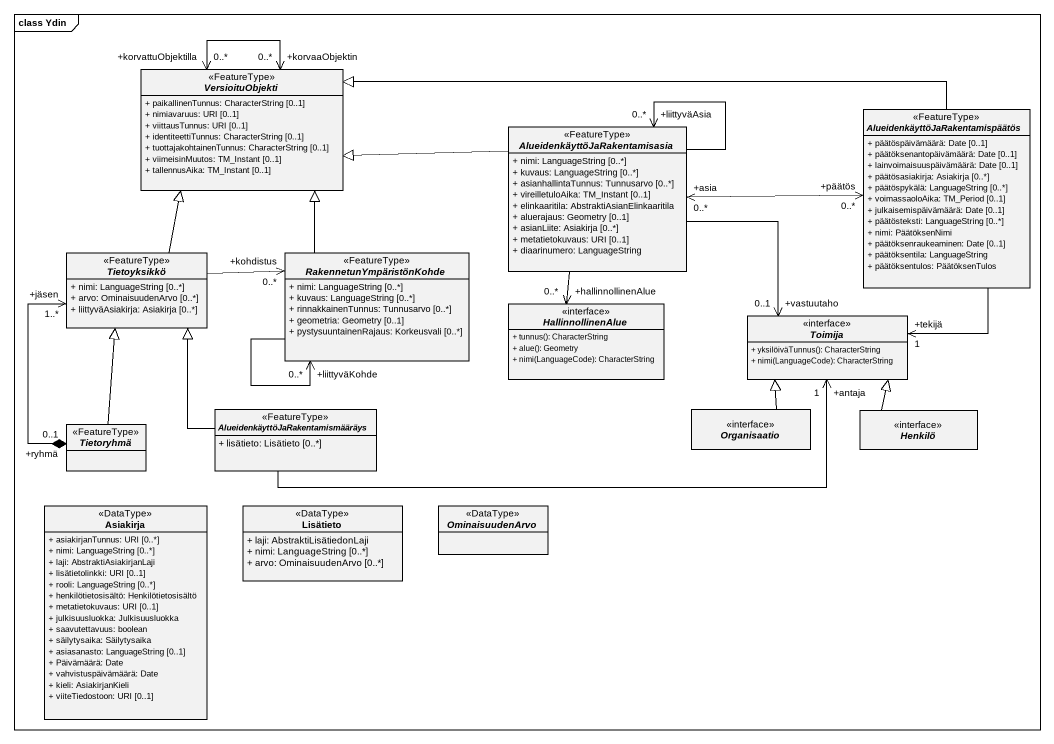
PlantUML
@startuml
mainframe class Ydin
hide circle
hide empty members
skinparam classAttributeIconSize 0
abstract class VersioituObjekti <<FeatureType>> {
  + paikallinenTunnus: CharacterString [0..1]
  + nimiavaruus: URI [0..1]
  + viittausTunnus: URI [0..1]
  + identiteettiTunnus: CharacterString [0..1]
  + tuottajakohtainenTunnus: CharacterString [0..1]
  + viimeisinMuutos: TM_Instant [0..1]
  + tallennusAika: TM_Instant [0..1]
}
abstract class "AlueidenkäyttöJaRakentamisasia" as AlueidenkäyttöJaRakentamisas <<FeatureType>> {
  + nimi: LanguageString [0..*]
  + kuvaus: LanguageString [0..*]
  + asianhallintaTunnus: Tunnusarvo [0..*]
  + vireilletuloAika: TM_Instant [0..1]
  + elinkaaritila: AbstraktiAsianElinkaaritila
  + aluerajaus: Geometry [0..1]
  + asianLiite: Asiakirja [0..*]
  + metatietokuvaus: URI [0..1]
  + diaarinumero: LanguageString
}
abstract class "AlueidenkäyttöJaRakentamispäätös" as AlueidenkäyttöJaRakentamispä <<FeatureType>> {
  + päätöspäivämäärä: Date [0..1]
  + päätöksenantopäivämäärä: Date [0..1]
  + lainvoimaisuuspäivämäärä: Date [0..1]
  + päätösasiakirja: Asiakirja [0..*]
  + päätöspykälä: LanguageString [0..*]
  + voimassaoloAika: TM_Period [0..1]
  + julkaisemispäivämäärä: Date [0..1]
  + päätösteksti: LanguageString [0..*]
  + nimi: PäätöksenNimi
  + päätöksenraukeaminen: Date [0..1]
  + päätöksentila: LanguageString
  + päätöksentulos: PäätöksenTulos
}
abstract class Tietoyksikkö <<FeatureType>> {
  + nimi: LanguageString [0..*]
  + arvo: OminaisuudenArvo [0..*]
  + liittyväAsiakirja: Asiakirja [0..*]
}
abstract class RakennetunYmpäristönKohde <<FeatureType>> {
  + nimi: LanguageString [0..*]
  + kuvaus: LanguageString [0..*]
  + rinnakkainenTunnus: Tunnusarvo [0..*]
  + geometria: Geometry [0..1]
  + pystysuuntainenRajaus: Korkeusvali [0..*]
}
interface HallinnollinenAlue {
  + tunnus(): CharacterString
  + alue(): Geometry
  + nimi(LanguageCode): CharacterString
}
interface Toimija {
  + yksilöiväTunnus(): CharacterString
  + nimi(LanguageCode): CharacterString
}
abstract class Tietoryhmä <<FeatureType>>
abstract class "AlueidenkäyttöJaRakentamismääräys" as AlueidenkäyttöJaRakentamismä <<FeatureType>> {
  + lisätieto: Lisätieto [0..*]
}
interface Organisaatio
interface Henkilö
class Asiakirja <<DataType>> {
  + asiakirjanTunnus: URI [0..*]
  + nimi: LanguageString [0..*]
  + laji: AbstraktiAsiakirjanLaji
  + lisätietolinkki: URI [0..1]
  + rooli: LanguageString [0..*]
  + henkilötietosisältö: Henkilötietosisältö
  + metatietokuvaus: URI [0..1]
  + julkisuusluokka: Julkisuusluokka
  + saavutettavuus: boolean
  + säilytysaika: Säilytysaika
  + asiasanasto: LanguageString [0..1]
  + Päivämäärä: Date
  + vahvistuspäivämäärä: Date
  + kieli: AsiakirjanKieli
  + viiteTiedostoon: URI [0..1]
}
class Lisätieto <<DataType>> {
  + laji: AbstraktiLisätiedonLaji
  + nimi: LanguageString [0..*]
  + arvo: OminaisuudenArvo [0..*]
}
abstract class OminaisuudenArvo <<DataType>>
VersioituObjekti "+korvaaObjektin\n0..*" <--> "+korvattuObjektilla\n0..*" VersioituObjekti
AlueidenkäyttöJaRakentamisas -left-|> VersioituObjekti
AlueidenkäyttöJaRakentamisas --> "+liittyväAsia\n0..*" AlueidenkäyttöJaRakentamisas
AlueidenkäyttöJaRakentamisas --> "+hallinnollinenAlue\n0..*" HallinnollinenAlue
AlueidenkäyttöJaRakentamispä -left-|> VersioituObjekti
AlueidenkäyttöJaRakentamispä "+päätös\n0..*" <-left-> "+asia\n0..*" AlueidenkäyttöJaRakentamisas
AlueidenkäyttöJaRakentamispä --> "+tekijä\n1" Toimija
Tietoyksikkö -up-|> VersioituObjekti
Tietoyksikkö -right-> "+kohdistus\n0..*" RakennetunYmpäristönKohde
RakennetunYmpäristönKohde -up-|> VersioituObjekti
RakennetunYmpäristönKohde --> "+liittyväKohde\n0..*" RakennetunYmpäristönKohde
Toimija "+vastuutaho\n0..1" <-up- AlueidenkäyttöJaRakentamisas
Tietoryhmä "+ryhmä\n0..1" *-up-> "+jäsen\n1..*" Tietoyksikkö
Tietoryhmä -up-|> Tietoyksikkö
AlueidenkäyttöJaRakentamismä -up-|> Tietoyksikkö
AlueidenkäyttöJaRakentamismä -right-> "+antaja\n1" Toimija
Organisaatio -up-|> Toimija
Henkilö -up-|> Toimija
@enduml
